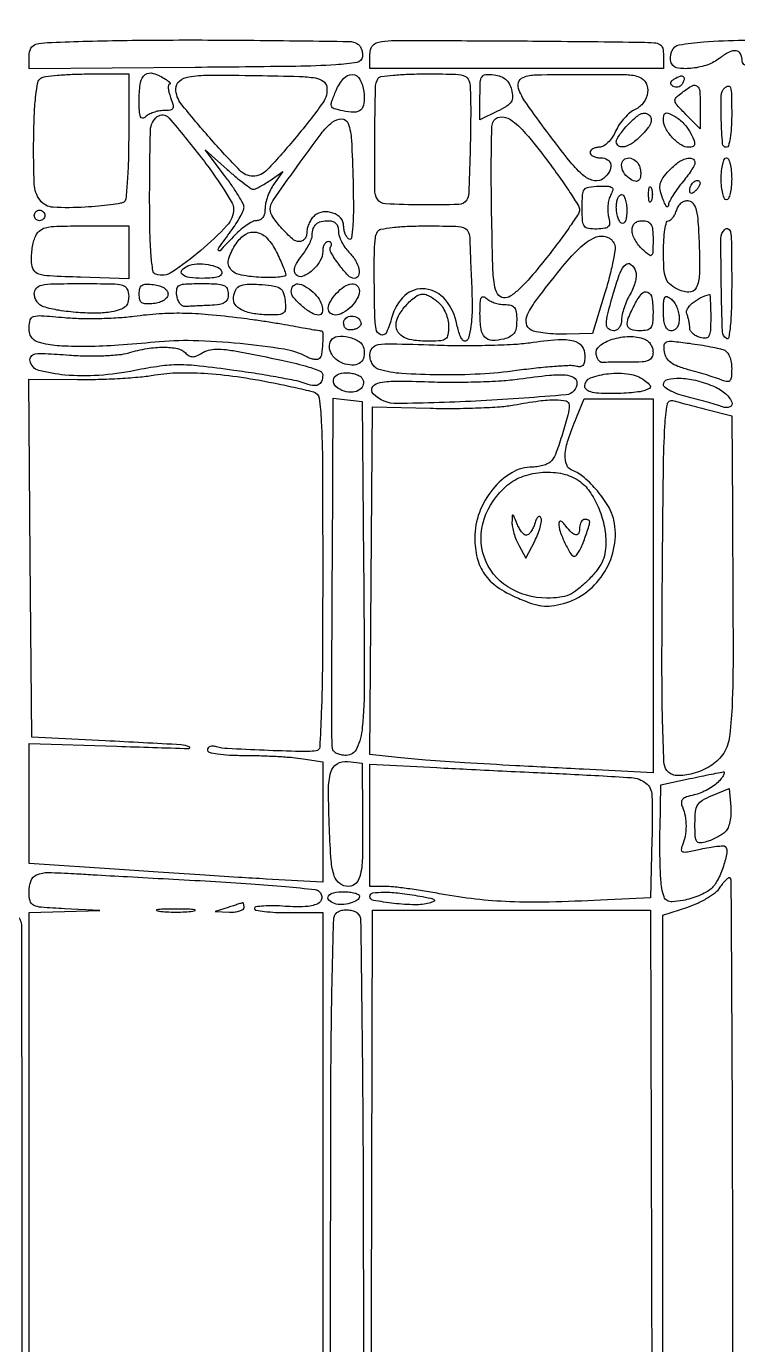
# Model space of a CAD drawing. Extents: x 24 to 1546, y 0 to 2379.
# Drawn here: x 267.5 to 403.1, y 324.6 to 576.1 of the extents above; entities that cross this region are included whole.
import ezdxf

# ---------------------------------------------------------------- set-up
doc = ezdxf.new("R2010")
doc.units = 0
doc.header["$MEASUREMENT"] = 0
doc.layers.get('0').update_dxf_attribs({"linetype": 'CONTINUOUS'})

msp = doc.modelspace()

# ---------------------------------------------------------------- linework, layer by layer
for points in [[(669.79548, 1002.302636, -0.00002), (669.596685, 899.530331, -0.000025), (669.388942, 796.915146, -0.198373)], [(433.08376, 459.637665, -0.000005), (433.142073, 433.558978, -0.0001)], [(337.966179, 168.392349, 0.000137), (435.072302, 168.795574, 0.000014), (536.468237, 169.247283, 0.412847)], [(563.34628, 20.117426, 0.00003), (563.585042, 68.349484, 0.000793), (563.761466, 121.74337, 0.000478), (563.809731, 185.065658, -0.000252), (563.829439, 248.38279, -0.000419), (563.917736, 301.759581, -0.00001), (564.039235, 350.115363, -0.198254)], [(330.47682, 18.883074, 0.000013), (445.994116, 18.943074, 0.000017), (561.276547, 19.009838, 0.139128)], [(226.501837, 20.5), (226.500919, 213.749975, -0.000156), (226.538171, 334.839254, -0.002108), (226.752395, 379.142941, -0.000995), (227.046872, 405.812407, -0.410398), (228.25, 406.999975, -0.406869), (229.694408, 405.591471, -0.003991), (229.967336, 389.699567, -0.002296), (230.109045, 358.876355, -0.000048), (230.095006, 206.25), (230.064976, 47)], [(261.330417, 161.671045, -0.000605), (261.1905, 199.703843, -0.000668), (261.139823, 244.488602, -0.000587), (261.204343, 291.249916), (261.5, 406.999833), (263.643011, 406.999916, -0.060662), (264.502615, 406.895275, -0.060104), (265.314856, 406.58734, -0.065673), (265.960347, 406.13273, -0.115417), (266.325062, 405.595284, -0.091381), (266.544943, 404.414802, -0.000046), (266.613469, 366.461152, -0.000642), (266.631596, 324.230506, -0.000391), (266.549923, 274.345284, 0.000347), (266.463593, 224.343765, 0.000558), (266.467086, 181.731918, 0.000082), (266.518586, 143.885163, 0.037539)], [(388.89583, 291.907031, -0.000092), (388.885003, 318.086143, -0.000094), (388.883923, 344), (388.893116, 406.5), (393.611044, 408.054909, 0.029509), (395.525375, 408.813673, 0.027821), (397.376456, 409.805761, 0.028944), (398.914439, 410.870398, 0.080497), (399.804293, 411.831769, -0.01979), (400.398979, 412.654788, -0.034087), (400.964688, 413.282572, -0.039756), (401.436871, 413.672078, -0.363803), (401.682849, 413.650484, -0.197334), (401.848902, 413.253016, -0.000036), (401.987319, 390.196572, -0.000792), (402.098407, 364.64528, -0.000479), (402.153096, 334.373624, 0.00097), (402.237869, 303.992449, 0.001558)], [(435.30946, 283.324974, -0.000048), (435.15437, 309.273755, -0.000916), (435.037791, 338.067607, -0.000554), (435, 372.166667), (435, 461), (448.88992, 461), (462.77984, 461), (462.884756, 393.838497, 0.000606), (462.9563, 368.055663, 0.001002), (463.086764, 346.277775, 0.000057), (463.245759, 326.669571, 0.196776), (463.425115, 326.241551, 0.198721), (464.302351, 325.877809, 0.000043), (511.084646, 325.847274, 0.000141), (556.781694, 325.834188, 0.053613), (560.060157, 326.186719, -0.424552), (560.864604, 325.649563, -0.02497), (561.284439, 322.416751, -0.014676)], [(242.797298, 79.868691, -0.000011), (242.648497, 127.699984, -0.000482)], [(433.200635, 404.641414, -0.000061), (433.258886, 370.440139)], [(268, 273.361905), (268, 407), (274.75, 407.19586), (281.5, 407.391721), (274.75, 407.74155, -0.006051), (270.337839, 408.02379, -0.092569), (268.868242, 408.415671, -0.226167), (268.204684, 409.234994, -0.059041), (268, 410.962357, -0.08581), (268.371064, 413.108558, -0.214171), (269.448209, 414.231988, -0.100009), (271.666985, 414.647452, -0.012226), (276.632863, 414.455171, 0.00148), (280.166991, 414.242185, 0.000262), (286.797331, 413.86578, 0.000283), (294.571, 413.432965, 0.000255), (302.6232, 412.993337, -0.003873), (310.297376, 412.518631, -0.006025), (316.903847, 411.978511, -0.002146), (322.562681, 411.422638, -0.172478), (323.353205, 411.046795, -0.227988), (323.810502, 409.741949, -0.26764), (323.044002, 408.700007, -0.093447), (320.637632, 408.143749, -0.028264), (316.872405, 408.202848, 0.012955), (314.620814, 408.307171, 0.021639), (312.725019, 408.263787, 0.017416), (311.263437, 408.115693, 0.374973), (311, 407.81381, 0.362143), (311.268512, 407.491704, 0.01411), (312.909375, 407.239057, 0.019387), (315.007933, 407.058592, 0.011754), (317.5, 407), (324, 407), (324, 288.105035)], [(325.5, 289.198536, -0.000228), (325.535132, 366.231336, -0.003891), (325.75522, 391.54311, -0.004321), (326.111799, 405.735105, -0.33171), (327.447964, 407.406685, -0.055043), (328.28069, 407.529052, -0.046376), (329.170883, 407.478474, -0.048484), (329.98339, 407.274177, -0.087597), (330.577781, 406.935448, -0.219451), (331.233586, 405.563912, -0.000573), (331.51042, 383.967755, -0.002323), (331.720669, 354.043134, -0.000526), (331.788226, 303.227299, 0.000088), (331.806189, 263.733893, 0.000144)], [(331.836986, 230.235519, 0.000013), (331.874014, 200.213255, 0.015872)]]:
    msp.add_lwpolyline(points, format="xyb")
for points in [[(330.705039, 572.682296, -0.106787), (331.113451, 572.289161, -0.06309), (331.418612, 571.68192, -0.05879), (331.580576, 570.965104, -0.062664), (331.565911, 570.246029, -0.325071), (330.541205, 569.198004, -0.026293), (326.48645, 568.727662, -0.012528), (318.86371, 568.438985, -0.001114), (299.654978, 568.235953), (268, 567.971906), (268, 570.45097, -0.122689), (268.358133, 571.888514, -0.207681), (269.312395, 572.649107, -0.055726), (271.494265, 572.983467, -0.003233), (278.25, 573.215017, -0.005861), (293.270833, 573.456473, -0.003627), (310.924668, 573.405235, -0.000727), (328.940335, 573.19609, -0.135957)], [(432.816422, 570.664104), (433.132845, 568), (418.566422, 568, -0.003349), (410.743384, 568.052393, -0.021306), (406.777168, 568.274731, -0.041769), (404.582527, 568.678838, -0.3384), (404, 569.440983, 0.113491), (403.686741, 570.803307, 0.253297), (402.849295, 571.404468, 0.155182), (401.506194, 571.158036, 0.044316), (399.709808, 569.986375, -0.082994), (397.441303, 568.74441, -0.054611), (394.534666, 568.075523, -0.057214), (391.885139, 568.068184, -0.230373), (390.555773, 568.909758, -0.096779), (390.382488, 569.369266, -0.045124), (390.333013, 570.006591, -0.042416), (390.401526, 570.707101, -0.046065), (390.587001, 571.366125, -0.263129), (392.006687, 572.537355, -0.025496), (396.60209, 573.111151, -0.016804), (404.260724, 573.414855, -0.003041), (418.5, 573.414104), (432.5, 573.328207)], [(384.75, 573.052375, -0.01455), (387.239278, 572.949207, -0.118122), (388.319762, 572.608243, -0.202902), (388.83942, 571.894915, -0.05737), (389, 570.5), (389, 568), (361, 568), (333, 568), (333, 570.430449, -0.054795), (333.126366, 571.580071, -0.117225), (333.514308, 572.378386, -0.122993), (334.205346, 572.893226, -0.063704), (335.25, 573.180449, -0.035252), (337.717433, 573.354951, -0.000679), (350.504003, 573.339242, -0.001559), (365.962714, 573.251035, -0.000875)], [(287, 555.059017, -0.007106), (286.934381, 550.441809, -0.011013), (286.733389, 546.460923, -0.005501), (286.455707, 543.141983, -0.234868), (286.09239, 542.5571, -0.098944), (285.448244, 542.317338, -0.006987), (283.538671, 542.038283, -0.009653), (281.233624, 541.779435, -0.007121), (278.673395, 541.578608, -0.030133), (272.59508, 541.555563, -0.220216), (270.091177, 542.891022, -0.153385), (268.987777, 545.981618, -0.012984), (268.880471, 554.532699, -0.006997), (269.015637, 559.46217, -0.019181), (269.29309, 562.933224, -0.021268), (269.6838, 565.344304, -0.203167), (270.26314, 566.183791, -0.109908), (271.119523, 566.493412, -0.009775), (273.413235, 566.743108, -0.012385), (276.191519, 566.921484, -0.009343), (279.25, 566.984687), (287, 567)], [(294, 566, -0.021128), (294.529064, 565.625495, -0.061558), (294.846333, 565.310881, -0.213846), (294.894636, 565.117927, -0.357577), (294.774751, 565.015313, 0.360261), (294.563487, 564.832737, 0.06405), (294.541753, 564.270123, 0.04429), (294.687362, 563.459982, 0.024246), (295, 562.5, -0.021453), (295.476136, 561.065238, -0.193565), (295.408242, 560.420256, -0.24175), (294.926851, 560.084435, -0.033693), (293.675249, 560, 0.045986), (292.716065, 559.911595, 0.037184), (291.715854, 559.6475, 0.038502), (290.823411, 559.260202, 0.074885), (290.2, 558.8, -0.189643), (289.644233, 558.558074, -0.330343), (289.25, 558.829167, -0.073105), (289.045596, 559.925377, -0.0096), (289, 562.3, -0.041764), (289.256872, 565.369902, -0.194075), (290.168667, 566.855934, -0.243396), (291.695099, 567.101587, -0.064035)], [(324.78149, 564.5, -0.194574), (324.03159, 561.494537, -0.015688), (318.932639, 554.927859, -0.015287), (313.42977, 548.681265, -0.20741), (310.704617, 547.5, -0.203222), (308.225032, 548.551229, -0.0115), (302.449125, 554.803309, -0.012553), (297.012605, 561.287627, -0.169279), (296.003106, 564.166667, -0.222021), (296.682958, 565.629353, -0.135222), (298.447995, 566.438702, -0.040034), (302.235008, 566.7465, -0.003834), (311.5, 566.68541, -0.002938), (319.496293, 566.524365, -0.034281), (322.604696, 566.229591, -0.113964), (324.103759, 565.613337, -0.206353)], [(331.828178, 563.619627, -0.048736), (331.865488, 561.388776, -0.188366), (331.270519, 560.166599, -0.1912), (330.01193, 559.681988, -0.050373), (327.825973, 559.925531, -0.025905), (326.195837, 560.365148, -0.239882), (325.695329, 560.86634, -0.168225), (325.711192, 561.680523, -0.011894), (326.559836, 563.826432, -0.077659), (327.997278, 566.142853, -0.228779), (329.670967, 566.871452, -0.265911), (331.088737, 565.984499, -0.094746)], [(352.10747, 564.75, -0.013339), (352.225105, 559.16325, -0.005883), (352.096629, 551.775482, -0.001934), (351.845855, 544.184235, -0.129894), (351.471856, 542.954463, -0.252564), (349.958251, 542.082918, -0.008852), (342.962222, 542.013263, -0.008918), (335.971698, 542.192138, -0.248377), (334.446627, 543.086359, -0.138234), (333.929505, 544.892537, -0.002708), (333.942091, 554.615073, -0.002762), (334.060871, 564.323465, -0.134761), (334.601504, 566.164236, -0.226147), (335.117245, 566.496567, -0.008641), (337.445842, 566.754494, -0.01401), (340.286859, 566.939464, -0.009249), (343.559017, 567, -0.004606), (348.862977, 566.951136, -0.059807), (350.815448, 566.680178, -0.19321), (351.719867, 566.008085, -0.126231)], [(360.022587, 564, -0.056805), (360.222276, 562.609611, -0.152709), (359.955038, 561.658523, -0.112083), (359.123921, 560.851702, -0.023683), (357.33865, 559.876468), (354, 558.252935), (354, 562.69289, -0.011124), (354.061372, 565.451112, -0.133918), (354.383307, 566.453561, -0.23931), (355.097846, 566.866498, -0.042922), (356.683937, 566.816422, -0.055374), (357.941517, 566.524636, -0.090782), (358.887686, 565.983287, -0.093047), (359.56545, 565.152794, -0.060771)], [(384.418213, 566.393011, -0.189017), (385.665564, 565.253993, -0.147696), (385.967309, 563.429098, -0.126703), (385.203291, 561.524373, -0.128129), (383.61688, 560.235208, 0.067327), (382.60532, 559.598222, 0.035415), (381.53401, 558.565155, 0.03447), (380.568886, 557.331455, 0.044585), (379.872769, 556.074693, -0.042238), (379.213502, 554.87119, -0.051707), (378.398556, 553.881544, -0.059846), (377.540503, 553.216931, -0.135695), (376.755889, 553, 0.055001), (376.084191, 552.925888, 0.074618), (375.515792, 552.70625, 0.094122), (375.134474, 552.38154, 0.171069), (375, 552, 0.191087), (375.151477, 551.618118, 0.088204), (375.5875, 551.29375, 0.068025), (376.234582, 551.073693, 0.048028), (377, 551, -0.139156), (378.30664, 550.629166, -0.221465), (378.933791, 549.675739, -0.170483), (378.678552, 548.361229, -0.087363), (377.578361, 547.065034, -0.219801), (375.853, 546.606044, -0.129887), (373.879645, 547.513565, -0.051556), (371.187697, 550.243448, -0.008929), (366.75, 555.990688, -0.006263), (362.929782, 561.261833, -0.05114), (361.473279, 563.850974, -0.171146), (361.366636, 565.345699, -0.234008), (362.25, 566.337719, -0.0917), (364.623035, 566.820339, -0.003815), (373.308192, 566.908264, -0.003911), (381.976244, 566.862088, -0.088545)], [(392.531037, 565.050219, -0.094768), (392.196538, 564.68575, -0.096839), (391.753577, 564.473847, -0.098884), (391.27128, 564.44681, -0.103479), (390.824139, 564.608688, -0.099167), (390.472491, 564.937111, -0.207337), (390.394858, 565.296119, -0.154764), (390.604675, 565.677457, -0.051827), (391.114277, 566.070627, -0.050263), (392.148744, 566.574334, -0.249192), (392.768865, 566.489634, -0.31899), (392.944848, 565.974241, -0.066358)], [(396, 560.772727), (396, 556.545455), (393.287993, 559.257461, -0.009799), (391.577898, 561.035932, -0.143296), (391.194427, 561.806914, -0.246355), (391.403822, 562.469268, -0.033543), (392.537993, 563.452931, -0.030242), (394.473578, 564.74031, -0.305302), (395.391586, 564.679478, -0.214371), (395.900641, 563.724296, -0.016827)], [(402, 559, -0.015416), (401.928566, 556.683687, -0.025878), (401.708333, 554.75, -0.024068), (401.395008, 553.303225, -0.339565), (401, 553, -0.392084), (400.261656, 553.684163, -0.011685), (400.019652, 558.265722, -0.014353), (400.016464, 562.823744, -0.191644), (400.666667, 564.333333, -0.15998), (401.352835, 564.680268, -0.386907), (401.787373, 564.390903, -0.057444), (401.969063, 563.003512, -0.003864)], [(300.838225, 551.050766, -0.010469), (303.198271, 547.870771, -0.014111), (305.189979, 544.891611, -0.011126), (306.707529, 542.353228, -0.129867), (307, 541.246184, -0.190379), (305.743454, 538.065677, -0.029393), (300.728891, 533.304187, -0.028195), (295.22646, 529.169852, -0.231442), (292.20451, 528.765163, -0.282324), (291.613311, 529.468885, -0.016594), (291.278176, 532.364909, -0.015958), (291.061197, 536.691142, -0.00455), (291, 543.416667, -0.006195), (291.159353, 556.278438, -0.225223), (292.45817, 558.849126, -0.399583), (294.650705, 558.628291, -0.012681)], [(329.782419, 546.589351, -0.005415), (329.851233, 541.378933, -0.017448), (329.738569, 537.915286, -0.02102), (329.494432, 535.693461, -0.537536), (329.032419, 535.479964, -0.105956), (328.636645, 535.859683, -0.051289), (328.303273, 536.48097, -0.047618), (328.076529, 537.227617, -0.049959), (328, 537.991629, 0.183225), (327.44471, 539.456078, 0.126918), (325.961096, 540.456868, 0.116834), (324.073813, 540.662158, 0.143079), (322.452012, 539.960174, 0.065177), (321.896158, 539.360991, 0.044411), (321.426529, 538.557566, 0.044445), (321.106579, 537.684788, 0.06573), (321, 536.877555, -0.074427), (320.892618, 536.160163, -0.088447), (320.580695, 535.551532, -0.100652), (320.11693, 535.144666, -0.130612), (319.57258, 535, -0.182238), (318.225157, 535.507974, -0.030312), (316.224824, 537.493351, -0.031423), (314.472896, 539.724221, -0.151875), (314, 541.245168, -0.15338), (314.478337, 542.767805, -0.003172), (319.131432, 549.353315, -0.005751), (323.687395, 555.563189, -0.063806), (325.82909, 557.763479, -0.168588), (327.640595, 558.399019, -0.31871), (328.84666, 557.549452, -0.071865), (329.482828, 554.354857, -0.007262)], [(366.75, 550.597075, -0.006247), (369.144736, 547.313883, -0.009124), (371.164062, 544.358686, -0.005221), (372.782694, 541.837551, -0.141), (373, 541.082281, -0.145834), (372.777389, 540.335277, -0.005706), (371.164062, 537.929183, -0.009716), (369.144706, 535.109585, -0.006666), (366.75, 531.987255, -0.00934), (363.720579, 528.288775, -0.028612), (361.483871, 525.945654, -0.041616), (359.760085, 524.584919, -0.175462), (358.5, 524.279672, -0.23645), (357.366856, 525.012543, -0.098455), (356.749623, 526.779581, -0.028403), (356.440309, 530.498354, -0.002218), (356.223541, 540.459859, -0.00302), (356.153498, 546.669075, -0.004478), (356.173721, 552.110488, -0.002069), (356.251516, 556.737877, -0.08658), (356.442157, 557.709859, -0.27815), (357.807669, 558.773592, -0.182803), (359.797952, 558.281484, -0.06526), (362.704443, 555.657592, -0.015862)], [(385.012442, 555.513244, -0.043719), (383.250823, 553.939196, -0.089482), (381.599199, 553.11399, -0.194767), (380.495551, 553.224558, -0.278435), (380, 554.045455, -0.133031), (380.150999, 554.602942, -0.022336), (380.757074, 555.540881, -0.023088), (381.590509, 556.604795, -0.018681), (382.577273, 557.668182, -0.022585), (383.862973, 558.842699, -0.079212), (384.823808, 559.414717, -0.142089), (385.594285, 559.489379, -0.151061), (386.264029, 559.135971, -0.140903), (386.632275, 558.470522, -0.140441), (386.591492, 557.710178, -0.081549), (386.082128, 556.767472, -0.024022)], [(393.977082, 556.042823, -0.015841), (394.776587, 554.427973, -0.119755), (394.935834, 553.598433, -0.289704), (394.627253, 553.159434, -0.098856), (393.828741, 553, -0.146953), (392.338918, 553.447533, -0.059526), (390.704101, 554.831653, -0.059143), (389.420209, 556.588149, -0.128968), (389, 558.190171, -0.041072), (389.078745, 559.147182, -0.258684), (389.372192, 559.517223, -0.198973), (389.907186, 559.517891, -0.024962), (390.977082, 559.012265, -0.044016), (391.808873, 558.468048, -0.02824), (392.673878, 557.703525, -0.028325), (393.441983, 556.851906, -0.046497)], [(310.780375, 545, 0.106692), (311.216974, 545.094236, 0.015581), (312.035908, 545.496227, 0.017024), (312.98659, 546.042476, 0.013862), (313.966777, 546.689283), (316.378566, 548.378566), (314.689283, 545.966777, 0.037815), (314.042494, 544.876471, 0.028521), (313.496227, 543.594437, 0.029154), (313.120359, 542.323199, 0.05736), (313, 541.277494, -0.055634), (312.893884, 540.326754, -0.097748), (312.574501, 539.606128, -0.12136), (312.063619, 539.160579, -0.119478), (311.40121, 539, 0.121925), (310.597219, 538.800989, 0.029707), (309.419834, 538.087684, 0.028696), (308.129286, 537.083033, 0.025152), (306.90121, 535.894245, -0.002903), (304.419653, 533.268462, -0.556262), (304.120984, 533.331326, -0.248529), (304.192429, 533.841552, -0.002331), (306.5, 537, 0.015035), (307.457185, 538.382543, 0.018282), (308.265625, 539.734483, 0.017059), (308.857634, 540.904968, 0.108965), (309, 541.550477, 0.126482), (308.822097, 542.242499, 0.011296), (307.913186, 543.808636, 0.014153), (306.717241, 545.647075, 0.010574), (305.300207, 547.606198), (301.600413, 552.5), (305.803087, 548.75, 0.008519), (307.469503, 547.313316, 0.012194), (308.998769, 546.101562, 0.008136), (310.304653, 545.150591, 0.154498)], [(384.396256, 549.409758, -0.047109), (384.585913, 548.730447, -0.042791), (384.653253, 548.005144, -0.045414), (384.597662, 547.342672, -0.095058), (384.414217, 546.8612, -0.317338), (383.602717, 546.515565, -0.11757), (382.420115, 547.080986, -0.088028), (381.367662, 548.292784, -0.135708), (381, 549.622445, -0.206114), (381.420724, 550.599697, -0.207991), (382.417555, 550.960851, -0.155385), (383.603049, 550.499888, -0.13207)], [(395, 550.076725, -0.127218), (394.865306, 549.555909, -0.016138), (394.265625, 548.551907, -0.018078), (393.457329, 547.387621, -0.014127), (392.5, 546.182369, 0.019047), (391.537202, 544.945442, 0.021458), (390.711184, 543.685823, 0.021313), (390.105984, 542.564432, 0.098846), (389.921053, 541.855644, -0.296928), (389.779781, 541.664085, -0.331941), (389.563258, 541.727031, -0.05834), (389.216298, 542.318734, -0.016083), (388.813892, 543.321482, -0.038216), (388.366279, 544.91972, -0.10817), (388.387966, 546.071453, -0.100225), (388.892685, 547.160125, -0.030082), (390.067153, 548.571482, -0.045863), (391.754983, 550.066656, -0.084478), (393.390275, 550.886512, -0.176773), (394.504934, 550.826532, -0.300349)], [(402, 547, -0.023598), (401.92761, 545.467056, -0.037669), (401.70625, 544.175, -0.04382), (401.387127, 543.251055, -0.295869), (401, 543, -0.295869), (400.612873, 543.251055, -0.04382), (400.29375, 544.175, -0.037669), (400.07239, 545.467056, -0.023598), (400, 547, -0.023598), (400.07239, 548.532944, -0.037669), (400.29375, 549.825, -0.04382), (400.612873, 550.748945, -0.295869), (401, 551, -0.295869), (401.387127, 550.748945, -0.04382), (401.70625, 549.825, -0.037669), (401.92761, 548.532944, -0.023598)], [(395.183333, 544.783333, -0.034019), (394.693024, 544.355562, -0.131573), (394.322581, 544.204271, -0.290264), (394.093678, 544.31173, -0.142677), (394, 544.633333, -0.094783), (394.175276, 545.54964, -0.102202), (394.674729, 546.309147, -0.145728), (395.299565, 546.647242, -0.253202), (395.85, 546.483333, -0.212536), (395.959631, 546.197768, -0.080535), (395.867292, 545.770833, -0.061283), (395.5985, 545.274266, -0.041736)], [(378.916005, 543.843053, 0.062345), (378.587475, 542.988096, 0.036301), (378.40154, 541.903416, 0.03574), (378.372401, 540.77192, 0.049828), (378.518913, 539.770519, -0.043325), (378.715071, 538.541355, -0.209884), (378.483467, 537.890982, -0.170234), (377.806249, 537.540398, -0.026999), (376.293115, 537.409224, -0.040318), (374.664536, 537.487625, -0.210469), (373.913644, 537.941391, -0.138349), (373.565825, 538.932906, -0.0146), (373.483502, 541.409224, -0.015285), (373.55083, 543.946066, -0.150299), (373.918671, 544.936924, -0.196677), (374.73645, 545.414504, -0.029398), (376.673709, 545.572534, -0.014291), (378.481057, 545.561754, -0.156881), (379.154894, 545.31901, -0.309029), (379.316448, 544.822146, -0.051626)], [(382, 540.940983, -0.027979), (381.933656, 539.756294, -0.069343), (381.718784, 538.916013, -0.145541), (381.391769, 538.509855, -0.297719), (381, 538.5, -0.130646), (380.615492, 538.906663, -0.045439), (380.29375, 539.653525, -0.041396), (380.073842, 540.57934, -0.037634), (380, 541.559017, -0.039081), (380.07317, 542.49372, -0.058208), (380.29375, 543.282961, -0.076538), (380.617207, 543.820624, -0.222681), (381, 544, -0.257909), (381.384428, 543.787575, -0.061379), (381.70625, 543.101414, -0.048032), (381.927265, 542.112882, -0.031003)], [(386.662281, 542.75, -0.174857), (386.474999, 542.540618, -0.447206), (386.306058, 542.601562, -0.078554), (386.189089, 543.10856, -0.017491), (386.157895, 544, -0.017491), (386.189089, 544.89144, -0.078554), (386.306058, 545.398438, -0.447206), (386.474999, 545.459382, -0.174857), (386.662281, 545.25, -0.057986), (386.818615, 544.679992, -0.037979), (386.87034, 544, -0.037979), (386.818615, 543.320008, -0.057986)], [(271, 540, -0.099038), (270.923658, 539.618362, -0.097945), (270.70625, 539.29375, -0.097945), (270.381638, 539.076342, -0.099038), (270, 539, -0.099038), (269.618362, 539.076342, -0.097945), (269.29375, 539.29375, -0.097945), (269.076342, 539.618362, -0.099038), (269, 540, -0.099038), (269.076342, 540.381638, -0.097945), (269.29375, 540.70625, -0.097945), (269.618362, 540.923658, -0.099038), (270, 541, -0.099038), (270.381638, 540.923658, -0.097945), (270.70625, 540.70625, -0.097945), (270.923658, 540.381638, -0.099038)], [(395.794857, 534.584013, -0.01435), (395.844929, 528.785886, -0.110816), (395.201914, 526.16731, -0.298305), (393.810663, 525.353148, -0.110714), (391.520206, 525.989186, -0.063253), (390.149549, 526.963029, -0.1229), (389.415879, 528.07761, -0.072521), (389.081046, 529.792821, -0.012001), (389, 533.16898, -0.015033), (389.067225, 535.404361, -0.024622), (389.273955, 537.287138, -0.021762), (389.566385, 538.71425, -0.343969), (389.932612, 539, 0.1733), (390.336676, 539.144385, 0.056994), (390.783037, 539.604206, 0.048783), (391.199499, 540.269665, 0.038612), (391.51805, 541.05687, -0.067888), (391.897697, 541.857264, -0.087352), (392.453437, 542.450558, -0.097955), (393.123489, 542.77301, -0.110911), (393.835438, 542.796026, -0.198568), (394.686818, 542.237451, -0.091226), (395.233042, 541.001622, -0.041562), (395.574618, 538.758995, -0.007685)], [(327, 537, 0.077955), (327.142753, 536.089956, 0.038133), (327.5875, 535, 0.036641), (328.234602, 533.912834, 0.043841), (329, 533, -0.059864), (330.253402, 531.404247, -0.083925), (330.922205, 529.723788, -0.147906), (330.821984, 528.509809, -0.307897), (330.07258, 528, -0.207463), (328.852019, 528.52922, -0.029595), (327.067956, 530.676015, -0.02812), (325.554795, 532.995786, -0.275502), (325.572642, 534.117537, 0.097326), (325.699145, 534.454098, 0.174901), (325.646739, 534.740777, 0.170676), (325.421537, 534.932626, 0.092135), (325.059017, 535, 0.169892), (324.654975, 534.858632, 0.094424), (324.311086, 534.458028, 0.075013), (324.078514, 533.860758, 0.055452), (324, 533.154988, -0.136162), (323.483939, 531.295101, -0.075527), (321.970147, 529.468734, -0.088939), (320.210055, 528.388335, -0.298008), (318.947691, 528.652309, -0.16207), (318.643712, 529.259653, -0.105616), (318.69726, 530.048882, -0.068796), (319.132911, 531.036143, -0.0284), (319.97132, 532.23641, 0.024223), (320.747784, 533.32846, 0.025192), (321.404075, 534.476634, 0.025921), (321.867184, 535.521883, 0.091564), (322, 536.241063, -0.077396), (322.193148, 537.481377, -0.137132), (322.757561, 538.33998, -0.123397), (323.734815, 538.837802, -0.056459), (325.166667, 539, -0.086866), (325.939254, 538.864756, -0.121151), (326.520833, 538.477273, -0.114358), (326.878158, 537.844743, -0.071747)], [(387, 535.345012, -0.006066), (386.970639, 532.924924, -0.20308), (386.737002, 532.408661, -0.370833), (386.299376, 532.393387, -0.015058), (385, 533.5, -0.044853), (384.234689, 534.328807, -0.038833), (383.5875, 535.320267, -0.040713), (383.142791, 536.317947, -0.084684), (383, 537.154988, -0.085713), (383.134631, 537.934574, -0.12151), (383.521001, 538.519373, -0.115138), (384.1531, 538.87781, -0.071768), (385, 539, -0.089924), (386.009086, 538.817039, -0.179743), (386.613201, 538.293127, -0.104877), (386.920337, 537.270242, -0.02068)], [(287, 532.962474), (287, 527.924948), (277.83067, 528.212474, -0.004052), (271.895476, 528.44674, -0.060512), (269.85359, 528.793945, -0.195404), (268.903015, 529.555203, -0.108312), (268.465856, 531, -0.032714), (268.451698, 532.120895, -0.020529), (268.574564, 533.426563, -0.020587), (268.802413, 534.707431, -0.035045), (269.110435, 535.75, -0.109165), (269.916207, 536.993924, -0.136522), (271.113859, 537.65938, -0.053445), (273.29606, 537.942465, -0.005554), (278.475249, 538), (287, 538)], [(315.196578, 533, -0.007296), (315.853925, 531.601029, -0.009318), (316.416509, 530.292461, -0.00755), (316.848755, 529.185582, -0.074487), (316.951968, 528.69774, -0.379024), (316.716424, 528.397227, -0.02136), (315.446454, 528.219933, -0.024106), (313.765346, 528.139528, -0.014301), (311.759366, 528.19774, -0.040933), (308.058037, 528.717197, -0.192612), (306.322572, 529.909128, -0.235746), (306.085823, 531.787489, -0.06067), (307.480405, 534.610438, -0.108839), (309.3255, 536.413699, -0.193062), (311.388175, 536.779835, -0.158756), (313.433916, 535.60678, -0.070471)], [(352.040995, 535.75, 0.004412), (352.075163, 534.486794, 0.0009), (352.159396, 532.251563, 0.000948), (352.266915, 529.653525, 0.000889), (352.386496, 527, -0.012079), (352.493471, 522.279283, -0.030609), (352.278551, 518.855981, -0.040451), (351.808577, 516.592864, -0.332828), (351.016592, 516, -0.26026), (350.681141, 516.187296, -0.03432), (350.288104, 516.935412, -0.032703), (349.91282, 517.96434, -0.021743), (349.613123, 519.184383, 0.121871), (347.396672, 523.893128, 0.196948), (343.563483, 525.984172, 0.217932), (339.665769, 524.698208, 0.141339), (337.175546, 520.564, -0.0394), (336.161922, 517.699293, -0.38755), (335.085919, 517.228429, -0.282963), (334.18714, 518.312259, -0.031289), (333.924071, 521.666667, -0.001709), (333.82877, 529.420978, -0.010785), (333.878952, 533.3729, -0.018392), (334.048366, 535.753432, -0.1119), (334.446736, 536.913816, -0.211318), (335.10766, 537.366672, -0.016393), (337.278672, 537.697948, -0.019016), (340.10768, 537.926499, -0.010647), (343.559017, 538, -0.004516), (348.880471, 537.951932, -0.060381), (350.813349, 537.682147, -0.199743), (351.691669, 537.00945, -0.126846)], [(379.639774, 534.496351, -0.128302), (379.748371, 533.523777, -0.012357), (379.345533, 531.158908, -0.015076), (378.700659, 528.32289, -0.011352), (377.82784, 525.246351), (375.438901, 517.5), (370.469451, 517.351624, -0.017964), (368.437655, 517.363969, -0.018778), (366.441979, 517.523065, -0.018816), (364.735029, 517.789311, -0.074565), (363.737287, 518.143611, -0.229647), (362.843874, 519.370851, -0.158326), (363.081442, 521.103675, -0.050031), (364.848914, 523.984728, -0.006328), (369.344347, 529.742384, -0.029111), (372.919262, 533.706897, -0.086776), (375.913423, 535.780483, -0.187808), (378.136705, 535.916932, -0.227401)], [(402, 526.940983, -0.006258), (401.940747, 522.20685, -0.017615), (401.741365, 518.902057, -0.01906), (401.445459, 516.700402, -0.531031), (401, 516.5, -0.25138), (400.232773, 517.825602, -0.004029), (400.017582, 526.769389, -0.004638), (399.958018, 535.628662, -0.198249), (400.666667, 537.333333, -0.338355), (401.351442, 537.42486, -0.235077), (401.804092, 536.747896, -0.030014), (401.972239, 534.264016, -0.001895)], [(304.756214, 529.25, -0.254472), (304.655756, 528.701357, -0.141762), (304.083122, 528.301401, -0.064024), (302.925922, 528.066629, -0.018074), (301.083333, 528, -0.033563), (298.582, 528.168093, -0.140973), (297.217276, 528.768238, -0.417042), (297.149505, 529.552748, -0.11762), (298.25, 530.359499, -0.087577), (300.011312, 530.760232, -0.054531), (302.131138, 530.632995, -0.056545), (303.968997, 530.100781, -0.218031)], [(383.681147, 529.388533, -0.108604), (383.804152, 528.574927, -0.040953), (383.633259, 527.430043, -0.038159), (383.235355, 526.171916, -0.037761), (382.649763, 524.984241, 0.028451), (382.018202, 523.761225, 0.023584), (381.484618, 522.396194, 0.024223), (381.114782, 521.095554, 0.057212), (381, 520.095708, -0.066079), (380.890965, 519.274283, -0.089559), (380.571063, 518.599285, -0.106118), (380.085929, 518.157971, -0.132439), (379.5, 518, -0.182959), (378.504354, 518.376943, -0.217408), (378.099126, 519.287265, -0.062005), (378.356333, 521.206935, -0.006467), (379.570958, 525.596093, -0.019766), (380.730544, 529.066901, -0.116427), (381.796667, 530.646258, -0.379391), (382.776994, 530.665849, -0.125437)], [(287, 524.611291, -0.066322), (286.837158, 523.389031, -0.141371), (286.34669, 522.581429, -0.109466), (285.403791, 522.033934, -0.031107), (283.75, 521.619017, -0.044026), (280.9747, 521.352816, -0.020483), (277.356609, 521.473453, -0.020495), (273.693921, 521.897551, -0.036844), (270.75, 522.586585, -0.092178), (270.081204, 522.941088, -0.071421), (269.514063, 523.541449, -0.070306), (269.131273, 524.287669, -0.083591), (269, 525.067388, -0.184654), (269.397043, 526.10583, -0.15853), (270.414227, 526.696316, -0.048286), (272.610586, 526.950073, -0.004632), (278, 527, -0.003845), (283.845352, 526.955046, -0.061088), (285.808069, 526.683647, -0.214905), (286.676889, 525.977031, -0.116681)], [(294.5, 525, -0.154584), (294.301657, 524.373791, -0.093669), (293.73893, 523.827559, -0.072136), (292.861629, 523.414852, -0.045313), (291.75, 523.183578, -0.030541), (290.313992, 523.106685, -0.145046), (289.53525, 523.343872, -0.189807), (289.127944, 523.92427, -0.05926), (289, 525, -0.05926), (289.127944, 526.07573, -0.189807), (289.53525, 526.656128, -0.145046), (290.313992, 526.893315, -0.030541), (291.75, 526.816422, -0.045313), (292.861629, 526.585148, -0.072136), (293.73893, 526.172441, -0.093669), (294.301657, 525.626209, -0.154584)], [(306, 525, -0.091298), (305.816642, 524.004201, -0.165423), (305.29375, 523.373304, -0.10335), (304.291526, 523.013257, -0.024027), (302.5, 522.85, 0.001188), (301.068357, 522.785235, 0.00125), (299.660937, 522.714688, 0.001195), (298.446991, 522.647886, 0.005617), (297.75, 522.6, -0.170216), (297.248428, 522.732018, -0.086624), (296.773319, 523.190313, -0.06971), (296.395292, 523.896662, -0.05283), (296.180449, 524.75, -0.077157), (296.196686, 526.005781, -0.24511), (296.687702, 526.654802, -0.101748), (297.870515, 526.943724, -0.009195), (300.930449, 527, -0.011279), (303.785745, 526.935583, -0.082852), (305.116306, 526.651372, -0.189886), (305.763379, 526.047266, -0.111565)], [(316.816422, 523.75, -0.031544), (316.895832, 522.209179, -0.184222), (316.603036, 521.467373, -0.180644), (315.886696, 521.100727, -0.03013), (314.316422, 521.013655, -0.029697), (311.227001, 521.212346, -0.064603), (308.930491, 521.805174, -0.099361), (307.508009, 522.736583, -0.200888), (307, 523.949965, -0.085896), (307.277573, 525.553785, -0.189127), (308.081324, 526.476535, -0.115404), (309.6256, 526.871815, -0.023569), (312.463721, 526.797055, -0.019762), (314.754893, 526.537083, -0.115066), (315.874737, 526.087689, -0.162153), (316.483871, 525.267057, -0.050661)], [(322.171259, 525.345012, -0.065765), (323.297476, 524.018436, -0.083989), (323.928313, 522.54679, -0.145704), (323.871671, 521.458287, -0.317418), (323.222506, 521, -0.141143), (321.841292, 521.397822, -0.039158), (320.013163, 522.75651, -0.038158), (318.438164, 524.357874, -0.17702), (318, 525.556704, -0.176825), (318.365154, 526.556949, -0.234523), (319.240599, 526.937458, -0.124157), (320.588693, 526.523756, -0.047726)], [(331, 525.571429, -0.13513), (330.605154, 524.137124, -0.062112), (329.405004, 522.594996, -0.062112), (327.862876, 521.394846, -0.13513), (326.428571, 521, -0.178887), (325.437322, 521.366368, -0.233343), (325.062302, 522.242957, -0.123229), (325.478737, 523.591816, -0.04776), (326.654988, 525.171259, -0.063019), (328.123253, 526.431647, -0.123536), (329.567587, 526.93877, -0.219194), (330.572324, 526.583669, -0.202582)], [(346.171259, 523.345012, -0.070451), (346.871832, 522.504026, -0.041998), (347.462807, 521.340455, -0.041175), (347.865428, 520.055733, -0.055405), (348, 518.845012, -0.036335), (347.882494, 517.230174, -0.184912), (347.449631, 516.458077, -0.152213), (346.556529, 516.088845, -0.022484), (344.581787, 516, -0.026536), (341.50424, 516.163448, -0.083928), (339.523634, 516.719244, -0.141015), (338.412978, 517.695782, -0.143315), (338, 519.106989, -0.130668), (338.4551, 520.818696, -0.050175), (339.896914, 522.838334, -0.050001), (341.672311, 524.494347, -0.164126), (343.171259, 525, -0.095833), (343.745343, 524.888948, -0.030498), (344.535654, 524.513847, -0.029174), (345.385074, 523.978399, -0.028703)], [(358.7, 523, -0.058148), (359.881016, 522.862187, -0.171993), (360.557108, 522.425984, -0.134527), (360.904435, 521.58033, -0.030576), (361, 520.019052, -0.039213), (360.881324, 518.508169, -0.110507), (360.493676, 517.5288, -0.125135), (359.75985, 516.878919, -0.057545), (358.556835, 516.424909, -0.064876), (356.310298, 516.162376, -0.203147), (354.947162, 516.761456, -0.155435), (354.205648, 518.30644, -0.034783), (354, 521.259017, -0.010769), (354.045038, 523.349802, -0.086296), (354.25, 524.287295, -0.357213), (354.637878, 524.497794, -0.150226), (355.2, 524.2, 0.075503), (355.825061, 523.739764, 0.038434), (356.723125, 523.3525, 0.037078), (357.73134, 523.088418, 0.045545)], [(387, 521.440983, -0.022241), (386.914384, 519.517203, -0.135665), (386.568366, 518.594098, -0.187449), (385.858462, 518.137183, -0.050364), (384.5, 518, -0.072631), (382.813853, 518.246231, -0.280688), (382.135592, 518.998833, -0.147059), (382.28344, 520.390677, -0.019852), (383.542588, 523.082356, -0.052319), (384.876397, 525.110248, -0.344677), (385.984529, 525.358761, -0.25008), (386.791241, 524.269479, -0.036853)], [(392, 520.377555, -0.051876), (391.898487, 519.401763, -0.089113), (391.592275, 518.646259, -0.115408), (391.110943, 518.171839, -0.137957), (390.5, 518, -0.167308), (389.8264, 518.231889, -0.129495), (389.353521, 518.853741, -0.074263), (389.080455, 519.948998, -0.024025), (389, 521.622445, -0.010356), (389.042058, 523.652855, -0.131096), (389.267606, 524.376537, -0.377801), (389.703769, 524.504567, -0.064036), (390.5, 524, -0.077115), (391.074671, 523.350236, -0.044437), (391.559375, 522.42239, -0.043151), (391.889322, 521.379233, -0.055078)], [(398, 520.59362, -0.011215), (397.942921, 518.049226, -0.108101), (397.666202, 517.009951, -0.258783), (397.077114, 516.616587, -0.084721), (396, 516.710251, -0.057326), (395.235196, 517.007158, -0.063771), (394.5875, 517.461967, -0.072814), (394.148668, 517.998177, -0.13595), (394, 518.534844, 0.032113), (393.96143, 519.134764, 0.017147), (393.840999, 519.868436, 0.017004), (393.666112, 520.612029, 0.025358), (393.45872, 521.246978, -0.23821), (393.552234, 522.166986, -0.073184), (394.494866, 523.252404, -0.059658), (395.989168, 524.253798, -0.051757), (397.75, 524.93232, -0.472017), (397.850856, 524.860677, -0.003394), (397.926562, 523.685745, -0.009068), (397.982064, 522.278602, -0.005322)], [(308.378749, 520.464704, -0.004667), (310.693769, 520.154617, -0.002818), (313.431039, 519.746172, -0.002823), (316.145736, 519.30973, -0.004948), (318.38649, 518.913667, 0.001253), (320.285406, 518.563535, 0.001881), (321.944354, 518.26839, 0.000753), (323.368655, 518.022726, 0.042349), (323.63649, 518, -0.40797), (324.016258, 517.628259, -0.017976), (323.986661, 515.599285, -0.021714), (323.794329, 513.558305, -0.163437), (323.368517, 512.70185, -0.172037), (323.000625, 512.526555, -0.058914), (322.401324, 512.534808, -0.050198), (321.688293, 512.703094, -0.039849), (320.962707, 513.019959, 0.083699), (316.648565, 514.470656, 0.015217), (308.247246, 515.542929, 0.017372), (299.277413, 516.097718, 0.032328), (292, 515.823942, -0.008648), (285.064398, 515.233411, -0.01382), (279.12335, 514.995609, -0.016074), (274.25815, 515.091848, -0.040552), (270.75, 515.56114, -0.044062), (269.410177, 515.978695, -0.113378), (268.587328, 516.56114, -0.124334), (268.145039, 517.407307, -0.058627), (268, 518.640007, -0.074169), (268.215592, 520.085388, -0.255973), (268.870058, 520.724435, -0.085342), (270.314327, 520.872295, -0.004966), (274.75, 520.524803, 0.016834), (277.805849, 520.358255, 0.010215), (281.426562, 520.356973, 0.01023), (285.023279, 520.502843, 0.017727), (288, 520.790825, -0.016334), (292.804274, 521.269123, -0.020645), (297.2672, 521.381976, -0.018084), (302.16627, 521.126177, -0.008872)], [(331.302821, 519.513695, -0.173043), (331.243946, 519.111572, -0.094518), (330.928016, 518.718118, -0.074555), (330.404868, 518.392357, -0.054517), (329.75, 518.190371, -0.075042), (329.019642, 518.160813, -0.134068), (328.464524, 518.379901, -0.143006), (328.120561, 518.837793, -0.090288), (328, 519.5, -0.226436), (328.442529, 520.42706, -0.170609), (329.521089, 520.811149, -0.153586), (330.688017, 520.449352, -0.194407)], [(331.83523, 514.64378, -0.089171), (331.850839, 513.035942, -0.175941), (331.228445, 511.939979, -0.165141), (330.011794, 511.455906, -0.076932), (328.301928, 511.631295, -0.091999), (326.79766, 512.338115, -0.102223), (325.711781, 513.51709, -0.118255), (325.280199, 514.887181, -0.157104), (325.591192, 516.147552, -0.233346), (326.829459, 516.921702, -0.084344), (328.957301, 516.776694, -0.082261), (330.962776, 515.927647, -0.207551)], [(374, 513.266791, -0.034476), (373.916619, 512.058962, -0.145178), (373.619462, 511.404455, -0.203891), (373.081706, 511.142033, -0.077028), (372.232333, 511.228993, 0.075811), (371.086576, 511.349099, 0.006826), (368.198483, 511.174044, 0.008749), (364.742937, 510.85632, 0.006725), (360.982333, 510.39281, -0.021161), (354.059277, 509.74173, -0.014971), (346.252308, 509.573752, -0.014178), (339.084715, 509.837502, -0.056103), (334.75, 510.613863, -0.103471), (334.063049, 510.985161, -0.077775), (333.499097, 511.63622, -0.072029), (333.127202, 512.480808, -0.067847), (333, 513.413917, -0.166155), (333.439691, 514.700522, -0.192466), (334.54903, 515.353354, -0.043877), (337.115452, 515.517656, -0.002368), (345.25, 515.285752, 0.007463), (350.380044, 515.191804, 0.006832), (355.664062, 515.24612, 0.006847), (360.379642, 515.423679, 0.022123), (363.5, 515.722796, -0.014922), (368.883537, 516.317195, -0.07763), (371.854098, 516.094506, -0.177127), (373.398804, 515.081601, -0.161325)], [(385.418213, 516.393011, -0.093632), (386.022963, 516.019628, -0.066804), (386.53535, 515.408253, -0.064844), (386.881759, 514.662047, -0.076427), (387, 513.893011, -0.116622), (386.772963, 512.932859, -0.178926), (386.155709, 512.355167, -0.085373), (384.924976, 512.069773, -0.014383), (382.5, 512, 0.001084), (380.721761, 511.996146, 0.001432), (379.101562, 511.984484, 0.001026), (377.743388, 511.968031, 0.014038), (377.25, 511.947179, -0.1841), (376.93908, 512.041253, -0.073349), (376.625067, 512.367414, -0.059314), (376.355139, 512.859754, -0.044473), (376.175759, 513.45194, -0.287275), (376.779959, 515.085586, -0.087468), (379.222676, 516.365292, -0.071973), (382.481236, 516.90582, -0.097076)], [(400.512179, 514.356953, -0.1374), (401.101207, 513.918856, -0.065954), (401.578437, 513.097764, -0.055752), (401.894165, 512.013627, -0.043026), (402, 510.786022, -0.019734), (401.937281, 509.197548, -0.14663), (401.666764, 508.500322, -0.266361), (401.151265, 508.289106, -0.068529), (400.25, 508.537192, 0.020251), (399.289671, 508.90411, 0.005058), (397.692188, 509.423495, 0.005159), (395.851171, 509.980732, 0.005167), (394, 510.499561, -0.021397), (391.75502, 511.208089, -0.069434), (390.378283, 511.937381, -0.104687), (389.572058, 512.826763, -0.095526), (389.162038, 513.995879, -0.062569), (389.133385, 515.30649, -0.293501), (389.582114, 515.868159, -0.108013), (390.67943, 515.989969, -0.006812), (393.924217, 515.604441, -0.006521), (395.985913, 515.303537, -0.007294), (397.963239, 514.958911, -0.006779), (399.637333, 514.618335, -0.038056)], [(297.824959, 513.775041, 0.06461), (298.530076, 513.231899, 0.132143), (299.198905, 513.05071, 0.106749), (299.96459, 513.214632, 0.033676), (301.002277, 513.769349, -0.077306), (302.219625, 514.289702, -0.055342), (303.688331, 514.495278, -0.039515), (305.597649, 514.398789, -0.015098), (308.227318, 513.97529, -0.003789), (316.160702, 512.388189, -0.017761), (320.680335, 511.279555, -0.024255), (323.419142, 510.358056, -0.308716), (324, 509.506952, -0.092838), (323.778411, 508.323817, -0.203326), (323.147963, 507.67556, -0.147416), (322.068052, 507.561295, -0.044032), (320.456497, 508.01654, 0.041271), (318.976093, 508.443561, 0.004702), (315.556104, 509.097488, 0.005658), (311.463947, 509.792382, 0.004577), (307.057256, 510.448188, 0.006795), (300.500286, 511.272056, 0.028228), (296.52037, 511.491021, 0.034899), (292.960229, 511.236935, 0.014455), (288.200751, 510.420301, -0.032196), (281.309106, 509.488004, -0.040077), (274.847361, 509.552741, -0.043527), (269.848388, 510.447572, -0.286585), (268.194543, 512.228336, -0.212067), (268.396619, 513.100453, -0.196174), (269.188951, 513.572967, -0.051442), (271.071323, 513.66248, -0.004873), (275.68169, 513.362285, 0.014376), (278.940165, 513.212233, 0.01394), (282.235614, 513.247203, 0.014068), (285.134754, 513.44064, 0.047338), (287, 513.798131, -0.029557), (290.515075, 514.602167, -0.042001), (293.708384, 514.864029, -0.049444), (296.281511, 514.603408, -0.147467)], [(315.5, 507.872362, -0.002012), (317.542583, 507.437638, -0.002123), (319.545313, 506.994055, -0.002027), (321.268667, 506.597319, -0.00961), (322.25, 506.347221, -0.297439), (323.301491, 505.157553, -0.023705), (323.733556, 500.772238, -0.011678), (323.957622, 492.612335, -0.001025), (324, 471.932612, -0.001537), (323.947064, 454.713422, -0.007632), (323.739803, 445.035429, -0.005159), (323.436555, 438.587382, -0.366919), (322.75, 437.86597, -0.032921), (319.677904, 437.739951, -0.003882), (312.838243, 437.9629, -0.002792), (305.836952, 438.284724, -0.056988), (303.75, 438.633027, 0.055664), (303.080118, 438.746645, 0.092619), (302.514063, 438.673842, 0.131315), (302.140793, 438.432603, 0.186079), (302, 438.067388, 0.34115), (302.352392, 437.611021, 0.027021), (303.950649, 437.284225, 0.025248), (306.233078, 437.061728, 0.011293), (309.25, 436.988994, -0.007384), (312.300722, 436.939306, -0.006558), (315.471875, 436.799145, -0.006596), (318.322224, 436.597921, -0.020037), (320.25, 436.358152), (324, 435.738315), (324, 424.272927), (324, 412.80754), (313.25, 413.415003, -0.001304), (307.934664, 413.729267, -0.000508), (300.590625, 414.190188, -0.000503), (292.641883, 414.705206, -0.000625), (285.25, 415.200897), (268, 416.379328), (268, 427.823352), (268, 439.267376), (284.75, 438.733529, 0.000674), (298.478928, 438.314506, 0.815492), (298.553044, 438.628601, 0.095389), (297.018564, 439.01077, 0.000575), (282.5, 439.777137), (268.5, 440.5), (268.236992, 474.648148), (267.973984, 508.796296), (277.236992, 508.700938, 0.009387), (281.186534, 508.734426, 0.007743), (285.394616, 508.914376, 0.007833), (289.252246, 509.199931, 0.020633), (292, 509.561442, -0.038836), (296.569171, 509.994249, -0.022144), (302.116851, 509.841805, -0.019507), (308.467771, 509.135483, -0.013978)], [(331.553851, 508.912868, -0.195019), (331.748524, 507.7676, -0.186596), (331.095464, 506.783277, -0.134395), (329.723428, 506.284188, -0.097563), (328.100663, 506.468051, -0.103401), (326.522518, 507.357862, -0.241376), (326.036435, 508.583269, -0.261888), (326.75409, 509.613738, -0.113026), (328.440983, 510, -0.040791), (329.424606, 509.919621, -0.043258), (330.362293, 509.680655, -0.047414), (331.124379, 509.330452, -0.123551)], [(372.5, 508.042291, -0.388811), (370.435457, 505.788709, -0.008381), (354.223756, 504.639981, -0.01042), (338.166865, 504.107672, -0.202111), (333.656481, 505.943519, -0.31347), (333.439507, 507.150535, -0.235324), (334.522033, 508.023932, -0.054238), (337.905289, 508.391691, -0.009917), (344.208734, 508.266053, 0.010167), (348.661235, 508.179529, 0.007768), (353.533191, 508.259617, 0.007863), (358.095531, 508.477394, 0.018306), (361.5, 508.819082, -0.007722), (367.235931, 509.517664, -0.044091), (370.301508, 509.571702, -0.113657), (371.898791, 509.083122, -0.268059)], [(385.27939, 508.586463, -0.014524), (386.293197, 507.769888, -0.197103), (386.50585, 507.355853, -0.300279), (386.321361, 507.016672, -0.030708), (385.447603, 506.618267, -0.056227), (384.523936, 506.378406, -0.011832), (382.864984, 506.181616, -0.012259), (380.919285, 506.045407, -0.011344), (378.918213, 506, -0.015007), (376.569659, 506.070506, -0.055634), (375.111831, 506.32252, -0.109871), (374.298299, 506.768219, -0.21595), (374, 507.426676, -0.311858), (375.084506, 508.996355, -0.064875), (378.526729, 509.809707, -0.059697), (382.485325, 509.74324, -0.12895)], [(398.377876, 507.48658, -0.070825), (400.639914, 506.139262, -0.114253), (402.016484, 504.382565, -0.429714), (401.663694, 503.485162, -0.192897), (400.25, 503.480349, 0.020549), (399.27787, 503.820531, 0.004787), (397.61875, 504.308328, 0.00493), (395.696874, 504.833026, 0.004815), (393.75, 505.323988, -0.023589), (391.930413, 505.856226, -0.034573), (390.395312, 506.5068, -0.037209), (389.288693, 507.176707, -0.242614), (389, 507.736651, -0.342215), (389.744212, 508.696656, -0.069754), (392.028365, 508.954998, -0.052177), (395.130136, 508.546578, -0.040171)], [(331.789287, 474, -0.00172), (331.929436, 450.81505, -0.023126), (331.558879, 442.328854, -0.081521), (330.533409, 438.355313, -0.297202), (328.454687, 437, -0.048598), (327.506663, 437.092363, -0.064564), (326.686126, 437.367188, -0.080336), (326.109813, 437.772105, -0.177617), (325.881062, 438.25, -0.020535), (325.763319, 440.436442, -0.002953), (325.732754, 444.912162, -0.001356), (325.747257, 453.018654, -0.00011), (325.847784, 474.316422), (326, 505.132845), (328.75, 504.816422), (331.5, 504.5)], [(371, 503.86602, -0.064037), (370.748001, 501.906495, -0.011343), (369.728077, 498.339261, -0.010633), (368.552404, 494.820259, -0.076356), (367.702472, 493.25, -0.105842), (367.14552, 492.769958, -0.043491), (366.227731, 492.367188, -0.040494), (365.131845, 492.092409, -0.041205), (364.012414, 492, 0.135375), (360.058221, 490.909419, 0.087298), (356.439279, 487.783825, 0.081013), (353.884598, 483.348647, 0.090474), (353, 478.5, 0.060439), (353.467368, 474.647685, 0.09248), (354.853519, 471.592232, 0.088218), (357.304899, 469.145331, 0.050605), (360.966491, 467.109761, 0.016775), (363.828689, 465.990689, 0.053663), (365.820661, 465.520205, 0.064435), (367.663, 465.527529, 0.032603), (369.942362, 465.98448, 0.100654), (374.388299, 468.207546, 0.091225), (377.796286, 472.057697, 0.090961), (379.617655, 476.879245, 0.099316), (379.526541, 481.879159, 0.08196), (378.491776, 484.471702, 0.038006), (376.381061, 487.432726, 0.037922), (373.880141, 490.006359, 0.09372), (371.62808, 491.347218, -0.212888), (370.530288, 492.410955, -0.115316), (370.240055, 494.305379, -0.06103), (370.829671, 497.221475, -0.018594), (372.413341, 501.446839), (373.897947, 505), (380.448973, 505), (387, 505), (387, 469.344969), (387, 433.689937), (373.75, 434.354427, -0.000987), (360.821295, 435.028391, -0.002249), (351.064074, 435.600371, -0.0029), (343.62281, 436.113533, -0.007397), (338.236611, 436.596602), (332.973222, 437.147258), (333.236611, 470.323629), (333.5, 503.5), (344.5, 503.219288, 0.008345), (349.078126, 503.178885, 0.00791), (353.7375, 503.289256, 0.007888), (357.855626, 503.517131, 0.027401), (360.5, 503.851669, -0.010646), (365.246776, 504.614471, -0.034183), (368.439194, 504.837363, -0.057342), (370.405701, 504.613814, -0.348975)], [(397.25, 502.976961), (402, 501.740078), (402.126813, 484.120039, -0.000989), (402.268125, 457.0408, -0.010893), (402.066842, 446.187863, -0.025736), (401.517068, 440.215191, -0.124403), (400.229085, 437.088817, -0.096437), (397.877118, 434.940414, -0.069297), (394.605005, 433.520028, -0.077729), (391.489995, 433.15698, -0.228852), (389.635923, 434.143723, -0.149128), (389.071161, 435.762445, -0.003973), (388.828671, 443.417219, -0.006095), (388.705455, 454.103, -0.001819), (388.775553, 470.407234, -0.000954), (388.984909, 491.668342, -0.01164), (389.270067, 499.804511, -0.02614), (389.734877, 503.990752, -0.441929), (390.775553, 504.666199, 0.000271), (391.733367, 504.415502, 0.000059), (393.388756, 503.983389, 0.000061), (395.304999, 503.483675, 0.000059)], [(372.883127, 489.369307, -0.087002), (374.887596, 487.368121, -0.05197), (376.5331, 484.418082, -0.04898), (377.629626, 480.960168, -0.052346), (378, 477.432119, -0.046134), (377.820201, 475.487598, -0.066586), (377.281954, 473.849021, -0.057779), (376.266189, 472.249492, -0.026052), (374.6, 470.4, -0.025572), (372.621357, 468.614019, -0.068734), (371.004479, 467.631841, -0.072061), (369.227472, 467.150055, -0.03023), (366.747883, 467, -0.141099), (359.332834, 469.135018, -0.169866), (354.832525, 474.773788, -0.167423), (354.793983, 482.055107, -0.137052), (359.206433, 488.520248, -0.091793), (362.233267, 490.238991, -0.067944), (366.015656, 490.99659, -0.068754), (369.813277, 490.710124, -0.099938)], [(360.098822, 481.5, 0.051668), (360.182887, 480.560811, 0.024174), (360.474451, 479.373765, 0.023647), (360.903516, 478.147087, 0.030536), (361.416811, 477.070265), (362.76275, 474.64053), (364.442111, 477.888056, 0.024677), (365.048712, 479.218063, 0.029252), (365.483214, 480.528895, 0.030222), (365.712875, 481.655146, 0.134842), (365.628038, 482.317791, 0.209827), (365.379235, 482.555092, 0.278029), (365.078877, 482.495996, 0.102888), (364.74831, 482.041765, 0.032252), (364.45067, 481.25, -0.034944), (364.121593, 480.388701, -0.045829), (363.698687, 479.660937, -0.053426), (363.250401, 479.154694, -0.186957), (362.851144, 479, -0.177249), (362.437516, 479.151387, -0.047274), (361.938843, 479.660937, -0.04182), (361.444634, 480.388708, -0.032703), (361.031162, 481.25, 0.003272), (360.451162, 482.666111, 0.232441), (360.265185, 482.828815, 0.481549), (360.130574, 482.729514, 0.005923)], [(369.031803, 481.297053, 0.091189), (369.277579, 479.728678, 0.027826), (370.201137, 477.500617, 0.021597), (371.311312, 475.428134, 0.264906), (372.06269, 475, 0.23685), (372.413198, 475.175903, 0.027979), (372.908973, 475.925084, 0.02866), (373.427654, 476.94278, 0.019656), (373.902175, 478.149223, 0.003472), (374.779515, 480.723334, 0.074171), (374.918063, 481.513992, 0.315572), (374.680871, 481.871358, 0.09364), (374, 482, 0.148195), (373.618646, 481.884432, 0.098894), (373.29375, 481.559375, 0.082425), (373.074694, 481.073457, 0.064853), (373, 480.5, -0.081036), (372.82187, 479.40814, -0.348942), (372.307006, 479.073831, -0.1774), (371.505127, 479.457939, -0.030917), (370.392046, 480.75, 0.030406), (369.867978, 481.359596, 0.104763), (369.437476, 481.648553, 0.294076), (369.164584, 481.596171, 0.198209)], [(331.59758, 425.525146, -0.005618), (331.586421, 417.849496, -0.045321), (331.22336, 414.346349, -0.133266), (330.385699, 412.650616, -0.214974), (328.942386, 412, -0.159583), (327.266387, 412.548899, -0.155014), (326.216046, 413.988796, -0.061781), (325.624379, 416.919045, -0.009101), (325.275355, 422.968471, -0.008727), (325.112162, 430.393556, -0.067914), (325.563968, 433.820081, -0.194245), (326.748664, 435.377075, -0.164317), (328.784878, 435.813057), (331.5, 435.5)], [(370.5, 433.44785, -0.00446), (382.881141, 432.75617, -0.14915), (385.626289, 431.720239, -0.226658), (386.796458, 429.405439, -0.011954), (386.782497, 420.889999), (386.5, 409.834415), (377, 409.366067, -0.007018), (367.223243, 409.021543, -0.014985), (359.666177, 409.087889, -0.018156), (353.137138, 409.578844, -0.01798), (346.639532, 410.543039, 0.005915), (343.418245, 411.100785, 0.006226), (340.239277, 411.572018, 0.005984), (337.488749, 411.911332, 0.027701), (335.889532, 412), (333, 412), (333, 423.65447), (333, 435.30894), (345.75, 434.659924, 0.000298), (351.502278, 434.370555, 0.000183), (358.279687, 434.036159, 0.000184), (364.985898, 433.710206, 0.000328)], [(399.551295, 432.056681, -0.053429), (398.663598, 431.264696, -0.029895), (397.437712, 430.492794, -0.029495), (396.090443, 429.853244, -0.042031), (394.825755, 429.461729, 0.026375), (393.37356, 429.061476, 0.120584), (392.638318, 428.598783, 0.202805), (392.402676, 427.989284, 0.096865), (392.593081, 427.155049, -0.059207), (393.120085, 425.446829, -0.045338), (393.296583, 423.498779, -0.045325), (393.119065, 421.550112, -0.059053), (392.591189, 419.84002, 0.089083), (392.384962, 418.99612, 0.373377), (392.677423, 418.613567, 0.099113), (393.592859, 418.60825, 0.007311), (396.059531, 419.124711, -0.011984), (397.704073, 419.453025, -0.017575), (399.164964, 419.655824, -0.01307), (400.359801, 419.747592, -0.212075), (400.727137, 419.606197, -0.248593), (401.086256, 418.437359, -0.03253), (400.409824, 415.834485, -0.036851), (399.320169, 413.205773, -0.092412), (398.067348, 411.560949, -0.058865), (397.121267, 410.888429, -0.026679), (395.748603, 410.230379, -0.025968), (394.209418, 409.682866, -0.032251), (392.728498, 409.343367, -0.019539), (390.624065, 409.085767, -0.150758), (389.666122, 409.296498, -0.187298), (389.101641, 409.987879, -0.033358), (388.684819, 411.636111, -0.031092), (388.491521, 413.254962, -0.006337), (388.364495, 416.13983, -0.006654), (388.303885, 419.502617, -0.006199), (388.33035, 422.946288), (388.5, 431.392577), (394, 432.558226, -0.000864), (396.172575, 433.014753, -0.001147), (398.150215, 433.422022, -0.00081), (399.809833, 433.757031, -0.011544), (400.404988, 433.861938, -0.417471), (400.579676, 433.731993, -0.146538), (400.527523, 433.388594, -0.052814), (400.165724, 432.794838, -0.020697)], [(400.819025, 422.462063, -0.044114), (400.153396, 421.935438, -0.02179), (399.226526, 421.382879, -0.021435), (398.208031, 420.889441, -0.029246), (397.25, 420.539936, -0.05192), (395.966388, 420.296274, -0.273708), (395.346893, 420.595893, -0.135904), (395.055806, 421.486696, -0.01142), (395, 423.929744, -0.023862), (395.111955, 426.274297, -0.112086), (395.531945, 427.547326, -0.126552), (396.433381, 428.433961, -0.033987), (398.25, 429.328148), (401.5, 430.662032), (401.819025, 427.185756, -0.035569), (401.848596, 425.736897, -0.0395), (401.66769, 424.349488, -0.043434), (401.314945, 423.190429, -0.108181)], [(331, 410.116631, -0.263343), (330.585224, 409.383727, -0.065067), (329.270337, 408.810895, -0.059731), (327.651276, 408.546977, -0.091965), (326.25, 408.74609, -0.112984), (325.165513, 409.410364, -0.381093), (325.113618, 410.172329, -0.178047), (326.129826, 410.806885, -0.051493), (328, 411, -0.027867), (329.149476, 410.935884, -0.043758), (330.11875, 410.74051, -0.05431), (330.798831, 410.457075, -0.273371)], [(342.5, 410.150404, -0.006319), (344.621927, 409.733066, -0.105776), (345.27351, 409.443955, -0.572006), (345.245762, 409.158016, -0.042008), (344.328076, 408.82207, -0.072315), (341.627227, 408.489328, -0.023294), (337.591688, 408.765693, -0.015064), (333.662696, 409.339743, -0.36378), (333, 410.130052, -0.371698), (333.534589, 410.749817, -0.036307), (335.667104, 410.909464, -0.03071), (338.694707, 410.729842, -0.015227)], [(292.75, 407.276604, 0.019375), (294.229765, 407.150935, 0.011494), (296, 407.110234, 0.011494), (297.770235, 407.150935, 0.019375), (299.25, 407.276604, 0.108536), (299.666199, 407.423685, 0.707215), (299.635938, 407.56145, 0.025693), (298.329566, 407.655793, 0.005179), (296, 407.679926, 0.005179), (293.670434, 407.655793, 0.025693), (292.364062, 407.56145, 0.707215), (292.333801, 407.423685, 0.108536)], [(306, 408), (303.5, 407.19936), (306.25, 407.09968, 0.034573), (307.303399, 407.134337, 0.053647), (308.192187, 407.323031, 0.071149), (308.8017, 407.623838, 0.247444), (309, 408, 0.02372), (308.98213, 408.376479, 0.044027), (308.926562, 408.676969, 0.064928), (308.845932, 408.867397, 0.370704), (308.75, 408.90032, -0.015258), (308.569896, 408.834804, -0.000496), (307.839063, 408.594733, -0.000952), (306.976003, 408.313996, -0.000662)]]:
    msp.add_lwpolyline(points, format="xyb", close=True)
msp.add_lwpolyline([(333.245302, 304.054698), (333.5, 407.5), (360, 407.5), (386.5, 407.5), (386.755237, 316.387558)])

doc.saveas('drawing.dxf')
